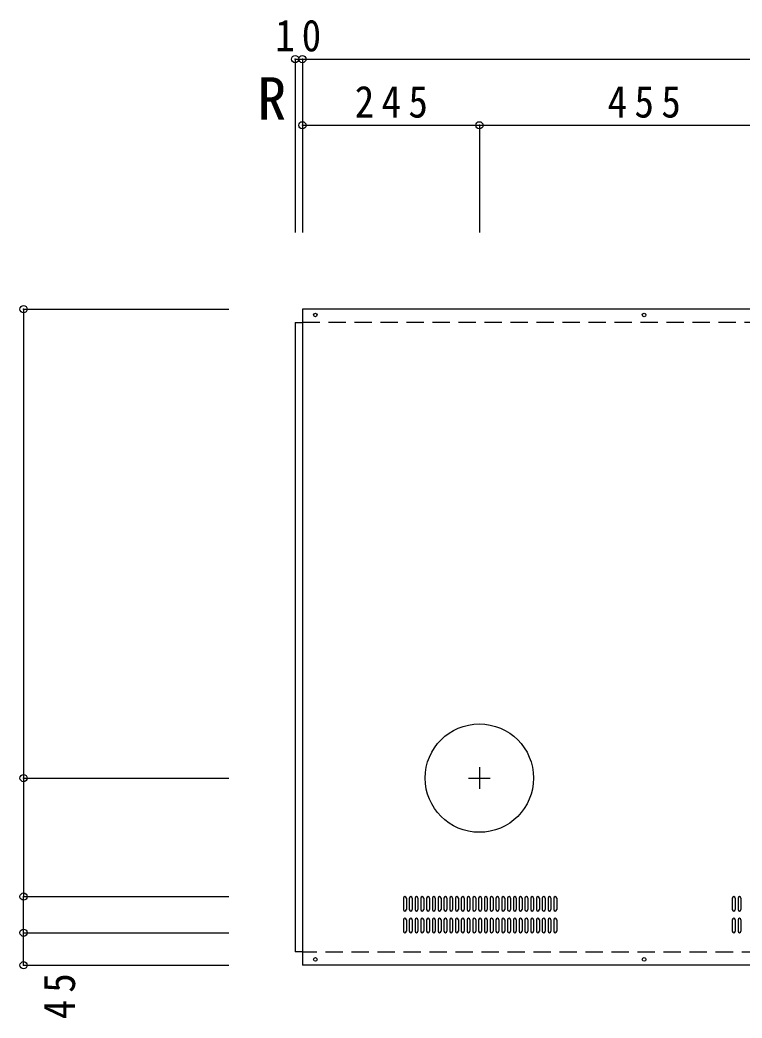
# Model space of a CAD drawing. Units: millimetres at full size, sheet at 1:20. Extents: x -8423 to 8057, y -10732 to 12708.
# Drawn here: x 3946 to 4945, y -2194 to -813 of the extents above; entities that cross this region are included whole.
import ezdxf
from ezdxf.enums import TextEntityAlignment as Align

# ---------------------------------------------------------------- set-up
doc = ezdxf.new("R2010")
doc.units = ezdxf.units.MM
doc.header["$LTSCALE"] = 20
doc.header["$PDMODE"] = 32
doc.header["$PDSIZE"] = 10
doc.linetypes.add('CHAIN1', pattern=[8, 5, -1, 1, -1])
doc.linetypes.add('DASHED1', pattern=[1.8, 1.2, -0.6])
doc.layers.add('0-0', color=4, linetype='Continuous')
doc.styles.add('ＭＳ ゴシック', font='')
doc.styles.get('ＭＳ ゴシック').set_extended_font_data('MS Gothic')

msp = doc.modelspace()

# ---------------------------------------------------------------- linework, layer by layer
at = {"layer": '0-0'}
for p, q in [((4326.85, -866.94), (4336.85, -866.94)), ((4326.85, -866.94), (4326.85, -1107.04)), ((4336.85, -866.94), (4336.85, -1107.04)), ((4336.85, -866.94), (6156.85, -866.94)), ((4336.85, -958.58), (4336.85, -1107.04)), ((4336.85, -958.58), (4336.85, -1107.04)), ((4336.85, -958.58), (4581.85, -958.58)), ((4336.85, -958.58), (4336.85, -1107.04)), ((4581.85, -958.58), (4581.85, -1107.04)), ((3951.06, -1213.09), (4235.06, -1213.09)), ((3951.06, -1213.09), (3951.06, -1862.09)), ((3951.06, -1213.09), (4235.06, -1213.09)), ((3951.06, -1862.09), (4235.06, -1862.09)), ((3951.06, -2076.09), (3951.06, -2026.09)), ((3951.06, -2026.09), (4235.06, -2026.09)), ((3951.06, -2026.09), (4235.06, -2026.09)), ((4476.85, -2028.09), (4476.85, -2044.09)), ((4480.85, -2028.09), (4480.85, -2044.09)), ((4484.85, -2028.09), (4484.85, -2044.09)), ((4488.85, -2028.09), (4488.85, -2044.09)), ((4492.85, -2028.09), (4492.85, -2044.09)), ((4496.85, -2028.09), (4496.85, -2044.09)), ((4500.85, -2028.09), (4500.85, -2044.09)), ((4504.85, -2028.09), (4504.85, -2044.09)), ((4508.85, -2028.09), (4508.85, -2044.09)), ((4512.85, -2028.09), (4512.85, -2044.09)), ((4516.85, -2028.09), (4516.85, -2044.09)), ((4520.85, -2028.09), (4520.85, -2044.09)), ((4524.85, -2028.09), (4524.85, -2044.09)), ((4528.85, -2028.09), (4528.85, -2044.09)), ((4532.85, -2028.09), (4532.85, -2044.09)), ((4536.85, -2028.09), (4536.85, -2044.09)), ((4540.85, -2028.09), (4540.85, -2044.09)), ((4544.85, -2028.09), (4544.85, -2044.09)), ((4548.85, -2028.09), (4548.85, -2044.09)), ((4552.85, -2028.09), (4552.85, -2044.09)), ((4556.85, -2028.09), (4556.85, -2044.09)), ((4560.85, -2028.09), (4560.85, -2044.09)), ((4564.85, -2028.09), (4564.85, -2044.09)), ((4568.85, -2028.09), (4568.85, -2044.09)), ((4572.85, -2028.09), (4572.85, -2044.09)), ((4576.85, -2028.09), (4576.85, -2044.09)), ((4580.85, -2028.09), (4580.85, -2044.09)), ((4584.85, -2028.09), (4584.85, -2044.09)), ((4588.85, -2028.09), (4588.85, -2044.09)), ((4592.85, -2028.09), (4592.85, -2044.09)), ((4596.85, -2028.09), (4596.85, -2044.09)), ((4600.85, -2028.09), (4600.85, -2044.09)), ((4604.85, -2028.09), (4604.85, -2044.09)), ((4608.85, -2028.09), (4608.85, -2044.09)), ((4612.85, -2028.09), (4612.85, -2044.09)), ((4616.85, -2028.09), (4616.85, -2044.09)), ((4620.85, -2028.09), (4620.85, -2044.09)), ((4624.85, -2028.09), (4624.85, -2044.09)), ((4628.85, -2028.09), (4628.85, -2044.09)), ((4632.85, -2028.09), (4632.85, -2044.09)), ((4636.85, -2028.09), (4636.85, -2044.09)), ((4640.85, -2028.09), (4640.85, -2044.09)), ((4644.85, -2028.09), (4644.85, -2044.09)), ((4648.85, -2028.09), (4648.85, -2044.09)), ((4652.85, -2028.09), (4652.85, -2044.09)), ((4656.85, -2028.09), (4656.85, -2044.09)), ((4660.85, -2028.09), (4660.85, -2044.09)), ((4664.85, -2028.09), (4664.85, -2044.09)), ((4668.85, -2028.09), (4668.85, -2044.09)), ((4672.85, -2028.09), (4672.85, -2044.09)), ((4676.85, -2028.09), (4676.85, -2044.09)), ((4680.85, -2028.09), (4680.85, -2044.09)), ((4684.85, -2028.09), (4684.85, -2044.09)), ((4688.85, -2028.09), (4688.85, -2044.09)), ((4931.85, -2028.09), (4931.85, -2044.09)), ((4935.85, -2028.09), (4935.85, -2044.09)), ((4939.85, -2028.09), (4939.85, -2044.09)), ((4943.85, -2028.09), (4943.85, -2044.09)), ((4476.85, -2058.09), (4476.85, -2074.09)), ((4480.85, -2058.09), (4480.85, -2074.09)), ((4484.85, -2058.09), (4484.85, -2074.09)), ((4488.85, -2058.09), (4488.85, -2074.09)), ((4492.85, -2058.09), (4492.85, -2074.09)), ((4496.85, -2058.09), (4496.85, -2074.09)), ((4500.85, -2058.09), (4500.85, -2074.09)), ((4504.85, -2058.09), (4504.85, -2074.09)), ((4508.85, -2058.09), (4508.85, -2074.09)), ((4512.85, -2058.09), (4512.85, -2074.09)), ((4516.85, -2058.09), (4516.85, -2074.09)), ((4520.85, -2058.09), (4520.85, -2074.09)), ((4524.85, -2058.09), (4524.85, -2074.09)), ((4528.85, -2058.09), (4528.85, -2074.09)), ((4532.85, -2058.09), (4532.85, -2074.09)), ((4536.85, -2058.09), (4536.85, -2074.09)), ((4540.85, -2058.09), (4540.85, -2074.09)), ((4544.85, -2058.09), (4544.85, -2074.09)), ((4548.85, -2058.09), (4548.85, -2074.09)), ((4552.85, -2058.09), (4552.85, -2074.09)), ((4556.85, -2058.09), (4556.85, -2074.09)), ((4560.85, -2058.09), (4560.85, -2074.09)), ((4564.85, -2058.09), (4564.85, -2074.09)), ((4568.85, -2058.09), (4568.85, -2074.09)), ((4572.85, -2058.09), (4572.85, -2074.09)), ((4576.85, -2058.09), (4576.85, -2074.09)), ((4580.85, -2058.09), (4580.85, -2074.09)), ((4584.85, -2058.09), (4584.85, -2074.09)), ((4588.85, -2058.09), (4588.85, -2074.09)), ((4592.85, -2058.09), (4592.85, -2074.09)), ((4596.85, -2058.09), (4596.85, -2074.09)), ((4600.85, -2058.09), (4600.85, -2074.09)), ((4604.85, -2058.09), (4604.85, -2074.09)), ((4608.85, -2058.09), (4608.85, -2074.09)), ((4612.85, -2058.09), (4612.85, -2074.09)), ((4616.85, -2058.09), (4616.85, -2074.09)), ((4620.85, -2058.09), (4620.85, -2074.09)), ((4624.85, -2058.09), (4624.85, -2074.09)), ((4628.85, -2058.09), (4628.85, -2074.09)), ((4632.85, -2058.09), (4632.85, -2074.09)), ((4636.85, -2058.09), (4636.85, -2074.09)), ((4640.85, -2058.09), (4640.85, -2074.09)), ((4644.85, -2058.09), (4644.85, -2074.09)), ((4648.85, -2058.09), (4648.85, -2074.09)), ((4652.85, -2058.09), (4652.85, -2074.09)), ((4656.85, -2058.09), (4656.85, -2074.09)), ((4660.85, -2058.09), (4660.85, -2074.09)), ((4664.85, -2058.09), (4664.85, -2074.09)), ((4668.85, -2058.09), (4668.85, -2074.09)), ((4672.85, -2058.09), (4672.85, -2074.09)), ((4676.85, -2058.09), (4676.85, -2074.09)), ((4680.85, -2058.09), (4680.85, -2074.09)), ((4684.85, -2058.09), (4684.85, -2074.09)), ((4688.85, -2058.09), (4688.85, -2074.09)), ((4931.85, -2058.09), (4931.85, -2074.09)), ((4935.85, -2058.09), (4935.85, -2074.09)), ((4939.85, -2058.09), (4939.85, -2074.09)), ((4943.85, -2058.09), (4943.85, -2074.09)), ((3951.06, -2121.09), (3951.06, -2076.09)), ((3951.06, -2076.09), (4235.06, -2076.09)), ((3951.06, -2121.09), (4235.06, -2121.09))]:
    msp.add_line(p, q, dxfattribs=at)
at = {"layer": '0-0', "color": 7}
for p, q in [((4336.85, -1213.09), (4336.85, -2121.09)), ((6156.85, -1213.09), (4336.85, -1213.09)), ((4326.85, -1231.59), (4336.85, -1231.59)), ((4326.85, -1231.59), (4326.85, -2102.59)), ((4336.85, -2102.59), (4326.85, -2102.59)), ((6156.85, -2121.09), (4336.85, -2121.09))]:
    msp.add_line(p, q, dxfattribs=at)
at = {"layer": '0-0', "color": 7, "linetype": 'DASHED1'}
for p, q in [((4336.85, -1231.09), (6156.85, -1231.09)), ((6156.85, -2103.09), (4336.85, -2103.09))]:
    msp.add_line(p, q, dxfattribs=at)
at = {"layer": '0-0', "linetype": 'CHAIN1'}
for p, q in [((4581.85, -1847.09), (4581.85, -1877.09)), ((4566.85, -1862.09), (4596.85, -1862.09))]:
    msp.add_line(p, q, dxfattribs=at)
at = {"layer": '0-0'}
for points in [[(4581.85, -958.58), (5036.85, -958.58), (5036.85, -1107.04)], [(3951.06, -1862.09), (3951.06, -2026.09), (4235.06, -2026.09)]]:
    msp.add_lwpolyline(points, dxfattribs=at)
for centre in [(4354.85, -1221.09), (4809.85, -1221.09), (4354.85, -2113.09), (4809.85, -2113.09)]:
    msp.add_circle(centre, 2.5, dxfattribs=at)
at = {"layer": '0-0', "color": 7}
msp.add_circle((4581.85, -1862.09), 75, dxfattribs=at)
at = {"layer": '0-0'}
for centre, start, end in [((4478.85, -2028.09), 0, 180), ((4486.85, -2028.09), 0, 180), ((4494.85, -2028.09), 0, 180), ((4502.85, -2028.09), 0, 180), ((4510.85, -2028.09), 0, 180), ((4518.85, -2028.09), 0, 180), ((4526.85, -2028.09), 0, 180), ((4534.85, -2028.09), 0, 180), ((4542.85, -2028.09), 0, 180), ((4550.85, -2028.09), 0, 180), ((4558.85, -2028.09), 0, 180), ((4566.85, -2028.09), 0, 180), ((4574.85, -2028.09), 0, 180), ((4582.85, -2028.09), 0, 180), ((4590.85, -2028.09), 0, 180), ((4598.85, -2028.09), 0, 180), ((4606.85, -2028.09), 0, 180), ((4614.85, -2028.09), 0, 180), ((4622.85, -2028.09), 0, 180), ((4630.85, -2028.09), 0, 180), ((4638.85, -2028.09), 0, 180), ((4646.85, -2028.09), 0, 180), ((4654.85, -2028.09), 0, 180), ((4662.85, -2028.09), 0, 180), ((4670.85, -2028.09), 0, 180), ((4678.85, -2028.09), 0, 180), ((4686.85, -2028.09), 0, 180), ((4933.85, -2028.09), 0, 180), ((4941.85, -2028.09), 0, 180), ((4478.85, -2044.09), 180, 0), ((4486.85, -2044.09), 180, 0), ((4494.85, -2044.09), 180, 0), ((4502.85, -2044.09), 180, 0), ((4510.85, -2044.09), 180, 0), ((4518.85, -2044.09), 180, 0), ((4526.85, -2044.09), 180, 0), ((4534.85, -2044.09), 180, 0), ((4542.85, -2044.09), 180, 0), ((4550.85, -2044.09), 180, 0), ((4558.85, -2044.09), 180, 0), ((4566.85, -2044.09), 180, 0), ((4574.85, -2044.09), 180, 0), ((4582.85, -2044.09), 180, 0), ((4590.85, -2044.09), 180, 0), ((4598.85, -2044.09), 180, 0), ((4606.85, -2044.09), 180, 0), ((4614.85, -2044.09), 180, 0), ((4622.85, -2044.09), 180, 0), ((4630.85, -2044.09), 180, 0), ((4638.85, -2044.09), 180, 0), ((4646.85, -2044.09), 180, 0), ((4654.85, -2044.09), 180, 0), ((4662.85, -2044.09), 180, 0), ((4670.85, -2044.09), 180, 0), ((4678.85, -2044.09), 180, 0), ((4686.85, -2044.09), 180, 0), ((4933.85, -2044.09), 180, 0), ((4941.85, -2044.09), 180, 0), ((4478.85, -2058.09), 0, 180), ((4486.85, -2058.09), 0, 180), ((4494.85, -2058.09), 0, 180), ((4502.85, -2058.09), 0, 180), ((4510.85, -2058.09), 0, 180), ((4518.85, -2058.09), 0, 180), ((4526.85, -2058.09), 0, 180), ((4534.85, -2058.09), 0, 180), ((4542.85, -2058.09), 0, 180), ((4550.85, -2058.09), 0, 180), ((4558.85, -2058.09), 0, 180), ((4566.85, -2058.09), 0, 180), ((4574.85, -2058.09), 0, 180), ((4582.85, -2058.09), 0, 180), ((4590.85, -2058.09), 0, 180), ((4598.85, -2058.09), 0, 180), ((4606.85, -2058.09), 0, 180), ((4614.85, -2058.09), 0, 180), ((4622.85, -2058.09), 0, 180), ((4630.85, -2058.09), 0, 180), ((4638.85, -2058.09), 0, 180), ((4646.85, -2058.09), 0, 180), ((4654.85, -2058.09), 0, 180), ((4662.85, -2058.09), 0, 180), ((4670.85, -2058.09), 0, 180), ((4678.85, -2058.09), 0, 180), ((4686.85, -2058.09), 0, 180), ((4933.85, -2058.09), 0, 180), ((4941.85, -2058.09), 0, 180), ((4478.85, -2074.09), 180, 0), ((4486.85, -2074.09), 180, 0), ((4494.85, -2074.09), 180, 0), ((4502.85, -2074.09), 180, 0), ((4510.85, -2074.09), 180, 0), ((4518.85, -2074.09), 180, 0), ((4526.85, -2074.09), 180, 0), ((4534.85, -2074.09), 180, 0), ((4542.85, -2074.09), 180, 0), ((4550.85, -2074.09), 180, 0), ((4558.85, -2074.09), 180, 0), ((4566.85, -2074.09), 180, 0), ((4574.85, -2074.09), 180, 0), ((4582.85, -2074.09), 180, 0), ((4590.85, -2074.09), 180, 0), ((4598.85, -2074.09), 180, 0), ((4606.85, -2074.09), 180, 0), ((4614.85, -2074.09), 180, 0), ((4622.85, -2074.09), 180, 0), ((4630.85, -2074.09), 180, 0), ((4638.85, -2074.09), 180, 0), ((4646.85, -2074.09), 180, 0), ((4654.85, -2074.09), 180, 0), ((4662.85, -2074.09), 180, 0), ((4670.85, -2074.09), 180, 0), ((4678.85, -2074.09), 180, 0), ((4686.85, -2074.09), 180, 0), ((4933.85, -2074.09), 180, 0), ((4941.85, -2074.09), 180, 0)]:
    msp.add_arc(centre, 2, start, end, dxfattribs=at)
at = {"layer": '0-0', "color": 5}
for p in [(4326.85, -866.94), (4336.85, -866.94), (4336.85, -958.58), (4581.85, -958.58), (3951.06, -1213.09), (3951.06, -1862.09), (3951.06, -2026.09), (3951.06, -2076.09), (3951.06, -2121.09)]:
    msp.add_point(p, dxfattribs=at)

# ---------------------------------------------------------------- texts
at = {"layer": '0-0', "color": 7, "style": 'ＭＳ ゴシック'}
msp.add_text('R', height=58.65, dxfattribs=at).set_placement((4274.63, -968.23), align=Align.BOTTOM_LEFT)
at = {"layer": '0-0', "color": 7, "char_height": 43.99, "attachment_point": 7, "style": 'ＭＳ ゴシック'}
for s, insert in [('\\T1.36;\\W0.9;10', (4299.35, -856.94)), ('\\T1.38;\\W0.9;245', (4409.35, -948.58)), ('\\T1.38;\\W0.9;455', (4759.35, -948.58))]:
    msp.add_mtext(s, dxfattribs=dict(at, insert=insert))
at = {"layer": '0-0', "color": 7, "insert": (4023.01, -2195.79), "char_height": 43.99, "attachment_point": 7, "rotation": 90, "style": 'ＭＳ ゴシック'}
msp.add_mtext('\\T1.36;\\W0.9;45', dxfattribs=at)

doc.saveas('drawing.dxf')
